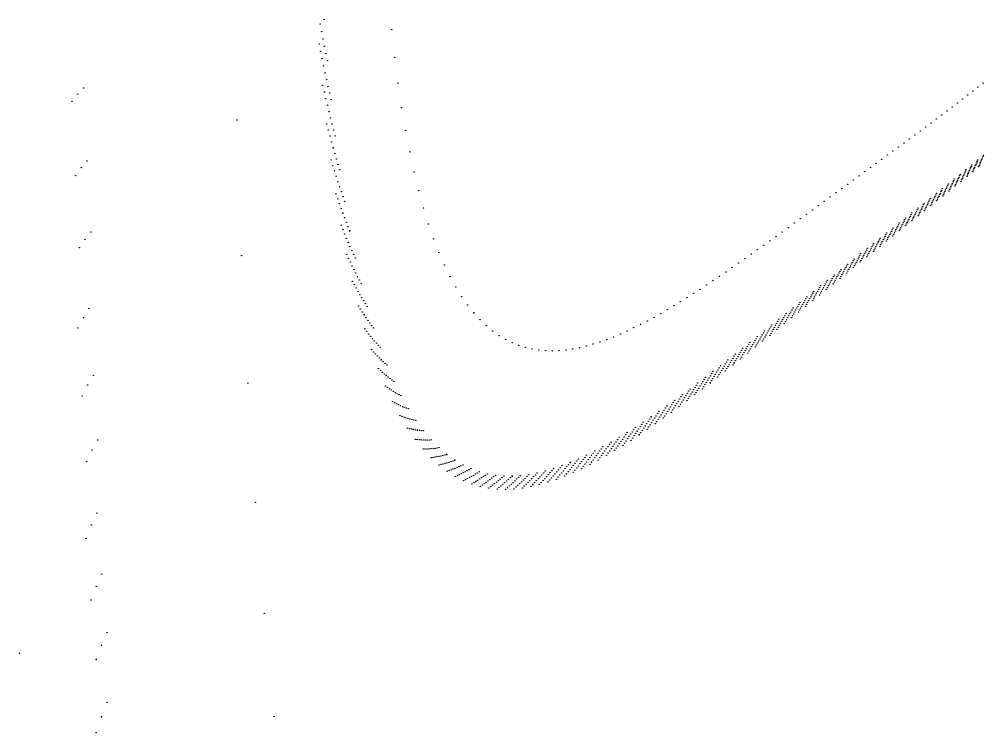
# Model space of a CAD drawing. Header units: millimetres. Extents: x -303 to 487, y -6672 to 12151.
# Drawn here: x -40.94 to 8.3, y -54.36 to -17.92 of the extents above; entities that cross this region are included whole.
import ezdxf

# ---------------------------------------------------------------- set-up
doc = ezdxf.new("R2010")
doc.units = ezdxf.units.MM
for name, color, linetype in [('Orb_10_28_1.00810_1000', 10, 'Continuous'), ('Orb_10_28_1.00891_1000', 1, 'Continuous'), ('Orb_10_28_1.00892_1000', 2, 'Continuous'), ('Orb_10_28_1.00893_1000', 3, 'Continuous'), ('Orb_10_28_1.00894_1000', 4, 'Continuous'), ('Orb_10_28_1.00895_1000', 5, 'Continuous'), ('Orb_10_28_1.00896_1000', 6, 'Continuous'), ('Orb_10_28_1.00897_1000', 7, 'Continuous'), ('Orb_10_28_1.00898_1000', 8, 'Continuous'), ('Orb_10_28_1.00899_1000', 9, 'Continuous')]:
    doc.layers.add(name, color=color, linetype=linetype)

msp = doc.modelspace()

# ---------------------------------------------------------------- linework, layer by layer
at = {"layer": 'Orb_10_28_1.00810_1000'}
for centre in [(-21.924, -18.453, 113.804), (-21.769, -19.858, 112.745), (-21.599, -21.181, 111.664), (8.272, -21.182, 52.709), (7.752, -21.589, 52.868), (8.012, -21.386, 52.786), (7.226, -21.995, 53.046), (7.489, -21.792, 52.954), (-21.414, -22.426, 110.563), (6.426, -22.603, 53.353), (6.694, -22.4, 53.245), (6.96, -22.198, 53.143), (-29.832, -23.059, 279.403), (5.885, -23.008, 53.586), (6.156, -22.805, 53.467), (-21.216, -23.595, 109.445), (5.063, -23.619, 53.983), (5.339, -23.415, 53.844), (5.613, -23.211, 53.712), (4.508, -24.029, 54.28), (4.787, -23.824, 54.128), (3.948, -24.441, 54.606), (4.229, -24.235, 54.439), (-21.005, -24.689, 108.313), (3.096, -25.066, 55.151), (3.381, -24.857, 54.962), (3.665, -24.649, 54.78), (2.52, -25.488, 55.555), (2.809, -25.276, 55.349), (-20.782, -25.712, 107.17), (1.939, -25.913, 55.994), (2.23, -25.7, 55.77), (1.056, -26.56, 56.719), (1.352, -26.343, 56.468), (1.646, -26.128, 56.226), (-20.548, -26.665, 106.017), (0.46, -26.996, 57.25), (0.759, -26.777, 56.98), (-20.303, -27.551, 104.858), (-0.143, -27.437, 57.822), (0.159, -27.216, 57.531), (-0.751, -27.881, 58.437), (-0.446, -27.658, 58.124), (-20.049, -28.372, 103.694), (-1.676, -28.555, 59.443), (-1.366, -28.33, 59.096), (-1.058, -28.105, 58.761), (-2.3, -29.007, 60.173), (-1.987, -28.781, 59.802), (-19.785, -29.131, 102.528), (-2.931, -29.461, 60.953), (-2.615, -29.234, 60.557), (-29.588, -29.995, 276.995), (-19.512, -29.831, 101.362), (-3.568, -29.916, 61.785), (-3.249, -29.689, 61.362), (-19.232, -30.473, 100.197), (-4.211, -30.369, 62.671), (-3.889, -30.143, 62.221), (-4.861, -30.82, 63.614), (-4.535, -30.595, 63.135), (-18.944, -31.06, 99.035), (-5.846, -31.487, 65.139), (-5.516, -31.267, 64.615), (-5.187, -31.044, 64.107), (-18.65, -31.596, 97.879), (-6.51, -31.922, 66.233), (-6.177, -31.706, 65.678), (-18.349, -32.081, 96.729), (-7.18, -32.344, 67.391), (-6.844, -32.135, 66.804), (-18.043, -32.518, 95.587), (-17.731, -32.911, 94.454), (-8.195, -32.949, 69.255), (-7.855, -32.752, 68.616), (-7.517, -32.55, 67.996), (-17.414, -33.26, 93.333), (-8.877, -33.326, 70.583), (-8.535, -33.14, 69.91), (-17.093, -33.569, 92.222), (-16.768, -33.839, 91.125), (-9.908, -33.84, 72.71), (-9.564, -33.676, 71.983), (-9.22, -33.505, 71.274), (-16.44, -34.072, 90.041), (-16.108, -34.271, 88.971), (-15.774, -34.437, 87.917), (-11.293, -34.398, 75.805), (-10.946, -34.274, 75.003), (-10.6, -34.14, 74.22), (-10.254, -33.995, 73.456), (-15.437, -34.573, 86.879), (-15.097, -34.68, 85.857), (-14.756, -34.759, 84.852), (-14.413, -34.814, 83.865), (-14.069, -34.844, 82.895), (-13.724, -34.852, 81.944), (-13.378, -34.839, 81.01), (-13.031, -34.807, 80.096), (-12.684, -34.756, 79.2), (-12.336, -34.689, 78.323), (-11.989, -34.606, 77.464), (-11.641, -34.508, 76.625), (-29.27, -36.505, 274.399), (-28.885, -42.594, 271.638), (-28.435, -48.266, 268.735), (-40.932, -50.307, 503.139), (-27.925, -53.531, 265.711)]:
    msp.add_circle(centre, 0.01, dxfattribs=at)
at = {"layer": 'Orb_10_28_1.00891_1000'}
for centre in [(-25.377, -17.928, 131.163), (-25.21, -20.036, 129.83), (-25.02, -22.015, 128.454), (-24.81, -23.871, 127.041), (8.001, -25.109, 55.238), (8.294, -24.866, 55.138), (-24.579, -25.604, 125.596), (7.407, -25.594, 55.457), (7.705, -25.352, 55.344), (6.805, -26.082, 55.704), (7.107, -25.838, 55.577), (6.195, -26.572, 55.981), (6.501, -26.326, 55.839), (5.577, -27.066, 56.291), (5.887, -26.818, 56.132), (-24.33, -27.221, 124.123), (4.95, -27.565, 56.636), (5.265, -27.314, 56.459), (4.315, -28.069, 57.017), (4.634, -27.816, 56.821), (3.995, -28.324, 57.222), (-37.289, -28.78, 339.043), (-24.064, -28.723, 122.626), (3.347, -28.838, 57.663), (3.672, -28.58, 57.437), (2.691, -29.36, 58.146), (3.02, -29.098, 57.899), (2.026, -29.89, 58.675), (2.359, -29.624, 58.405), (-23.782, -30.116, 121.111), (1.352, -30.428, 59.252), (1.69, -30.158, 58.957), (0.669, -30.975, 59.879), (1.011, -30.701, 59.559), (-23.485, -31.403, 119.581), (0.324, -31.252, 60.212), (-0.373, -31.812, 60.921), (-0.023, -31.531, 60.56), (-1.079, -32.379, 61.687), (-0.725, -32.094, 61.297), (-23.174, -32.589, 118.041), (-1.795, -32.955, 62.515), (-1.436, -32.666, 62.093), (-2.156, -33.246, 62.953), (-22.851, -33.678, 116.494), (-2.887, -33.831, 63.878), (-2.52, -33.538, 63.407), (-3.627, -34.422, 64.873), (-3.255, -34.126, 64.367), (-22.515, -34.674, 114.945), (-4, -34.719, 65.398), (-4.755, -35.314, 66.504), (-4.377, -35.017, 65.941), (-22.169, -35.581, 113.395), (-5.52, -35.91, 67.688), (-5.137, -35.612, 67.086), (-21.813, -36.404, 111.849), (-5.906, -36.207, 68.311), (-6.686, -36.797, 69.62), (-6.295, -36.502, 68.955), (-21.448, -37.147, 110.308), (-7.475, -37.378, 71.017), (-7.08, -37.089, 70.307), (-21.074, -37.814, 108.777), (-7.874, -37.664, 71.749), (-20.693, -38.409, 107.257), (-8.677, -38.225, 73.285), (-8.274, -37.947, 72.505), (-9.489, -38.764, 74.918), (-9.082, -38.498, 74.089), (-36.933, -39.405, 335.433), (-20.306, -38.936, 105.751), (-19.912, -39.399, 104.261), (-10.309, -39.275, 76.651), (-9.898, -39.024, 75.772), (-19.514, -39.802, 102.788), (-11.137, -39.751, 78.488), (-10.722, -39.518, 77.556), (-19.11, -40.147, 101.334), (-12.391, -40.377, 81.443), (-11.971, -40.182, 80.431), (-11.553, -39.973, 79.446), (-18.702, -40.439, 99.9), (-18.291, -40.681, 98.489), (-17.877, -40.876, 97.101), (-13.656, -40.866, 84.645), (-13.233, -40.721, 83.55), (-12.812, -40.557, 82.483), (-17.46, -41.028, 95.736), (-17.041, -41.139, 94.397), (-16.62, -41.211, 93.084), (-16.198, -41.249, 91.796), (-15.775, -41.254, 90.536), (-15.351, -41.228, 89.302), (-14.927, -41.174, 88.096), (-14.503, -41.095, 86.918), (-14.079, -40.991, 85.767), (-36.466, -49.245, 331.468)]:
    msp.add_circle(centre, 0.01, dxfattribs=at)
at = {"layer": 'Orb_10_28_1.00892_1000'}
for centre in [(-25.285, -19.673, 130.287), (-25.098, -21.685, 128.914), (-24.891, -23.57, 127.504), (8.264, -24.939, 55.177), (-37.48, -25.161, 340.944), (-24.664, -25.333, 126.059), (7.673, -25.425, 55.385), (7.969, -25.182, 55.278), (7.074, -25.912, 55.62), (7.374, -25.668, 55.499), (6.466, -26.402, 55.884), (6.771, -26.157, 55.748), (-24.417, -26.977, 124.586), (5.851, -26.895, 56.18), (6.159, -26.648, 56.028), (5.227, -27.393, 56.51), (5.54, -27.144, 56.341), (4.594, -27.896, 56.876), (4.912, -27.644, 56.688), (-24.154, -28.506, 123.088), (3.954, -28.405, 57.28), (4.275, -28.15, 57.073), (3.305, -28.922, 57.724), (3.63, -28.663, 57.497), (2.647, -29.446, 58.212), (2.977, -29.183, 57.963), (-23.874, -29.924, 121.571), (1.98, -29.977, 58.745), (2.314, -29.71, 58.473), (1.304, -30.518, 59.327), (1.643, -30.246, 59.03), (0.963, -30.791, 59.636), (-23.579, -31.235, 120.039), (0.274, -31.344, 60.295), (0.62, -31.067, 59.959), (-0.425, -31.906, 61.009), (-0.074, -31.624, 60.645), (-23.269, -32.443, 118.495), (-1.133, -32.476, 61.782), (-0.778, -32.19, 61.388), (-1.49, -32.764, 62.191), (-2.213, -33.346, 63.057), (-1.851, -33.054, 62.616), (-22.947, -33.553, 116.944), (-2.945, -33.934, 63.99), (-2.578, -33.639, 63.515), (-3.315, -34.23, 64.483), (-22.613, -34.569, 115.389), (-4.062, -34.825, 65.522), (-3.688, -34.527, 64.993), (-4.82, -35.422, 66.636), (-4.44, -35.123, 66.069), (-22.267, -35.496, 113.834), (-5.202, -35.721, 67.223), (-37.16, -36.101, 337.444), (-21.912, -36.336, 112.282), (-5.974, -36.317, 68.457), (-5.587, -36.019, 67.83), (-6.756, -36.909, 69.777), (-6.364, -36.614, 69.106), (-21.547, -37.096, 110.735), (-7.15, -37.201, 70.469), (-21.174, -37.778, 109.197), (-7.947, -37.778, 71.923), (-7.547, -37.491, 71.184), (-20.794, -38.388, 107.67), (-8.752, -38.339, 73.47), (-8.348, -38.061, 72.684), (-9.567, -38.878, 75.115), (-9.159, -38.612, 74.28), (-20.406, -38.928, 106.156), (-20.013, -39.403, 104.657), (-10.389, -39.389, 76.862), (-9.977, -39.138, 75.976), (-19.614, -39.817, 103.176), (-11.22, -39.864, 78.712), (-10.804, -39.631, 77.774), (-19.21, -40.173, 101.714), (-12.057, -40.292, 80.67), (-11.637, -40.084, 79.678), (-18.802, -40.475, 100.272), (-18.39, -40.726, 98.852), (-13.322, -40.826, 83.812), (-12.899, -40.664, 82.737), (-12.477, -40.486, 81.69), (-17.976, -40.93, 97.455), (-17.558, -41.089, 96.083), (-17.138, -41.206, 94.735), (-16.717, -41.285, 93.412), (-16.294, -41.328, 92.116), (-15.87, -41.338, 90.847), (-15.445, -41.317, 89.605), (-15.02, -41.267, 88.391), (-14.595, -41.191, 87.204), (-14.17, -41.091, 86.046), (-13.746, -40.969, 84.915), (-36.727, -46.249, 333.571)]:
    msp.add_circle(centre, 0.01, dxfattribs=at)
at = {"layer": 'Orb_10_28_1.00893_1000'}
for centre in [(-25.359, -19.304, 130.743), (-37.658, -21.424, 342.808), (-25.176, -21.348, 129.375), (-24.972, -23.264, 127.966), (-24.748, -25.056, 126.523), (8.233, -25.011, 55.216), (7.64, -25.498, 55.426), (7.938, -25.255, 55.318), (7.04, -25.987, 55.663), (7.341, -25.742, 55.541), (6.431, -26.478, 55.93), (6.737, -26.232, 55.793), (-24.504, -26.728, 125.05), (5.814, -26.973, 56.229), (6.124, -26.725, 56.076), (5.189, -27.472, 56.562), (5.503, -27.222, 56.391), (4.555, -27.976, 56.931), (4.873, -27.723, 56.742), (-24.243, -28.284, 123.552), (3.913, -28.487, 57.338), (4.235, -28.231, 57.129), (3.262, -29.005, 57.786), (3.589, -28.746, 57.557), (2.603, -29.531, 58.278), (2.933, -29.267, 58.027), (-23.965, -29.727, 122.033), (2.27, -29.797, 58.541), (1.597, -30.335, 59.102), (1.934, -30.065, 58.816), (0.915, -30.882, 59.714), (1.257, -30.607, 59.402), (-23.672, -31.062, 120.498), (0.224, -31.437, 60.378), (0.57, -31.158, 60.039), (-0.477, -32.001, 61.098), (-0.125, -31.718, 60.731), (-23.364, -32.293, 118.951), (-0.831, -32.286, 61.48), (-37.376, -32.684, 339.426), (-1.545, -32.863, 62.29), (-1.187, -32.574, 61.877), (-23.043, -33.425, 117.395), (-2.27, -33.447, 63.163), (-1.906, -33.154, 62.718), (-2.636, -33.741, 63.624), (-22.71, -34.461, 115.836), (-3.375, -34.334, 64.599), (-3.004, -34.037, 64.103), (-4.125, -34.931, 65.646), (-3.749, -34.632, 65.113), (-22.366, -35.406, 114.275), (-4.503, -35.23, 66.198), (-5.267, -35.83, 67.361), (-4.884, -35.53, 66.769), (-22.011, -36.265, 112.717), (-6.042, -36.428, 68.605), (-5.653, -36.129, 67.972), (-6.433, -36.725, 69.259), (-21.647, -37.041, 111.163), (-7.222, -37.314, 70.632), (-6.826, -37.021, 69.934), (-21.275, -37.739, 109.618), (-8.02, -37.892, 72.097), (-7.62, -37.605, 71.353), (-20.894, -38.363, 108.084), (-8.423, -38.175, 72.864), (-9.236, -38.727, 74.473), (-8.828, -38.454, 73.656), (-20.507, -38.917, 106.563), (-20.114, -39.405, 105.056), (-10.057, -39.252, 76.181), (-9.645, -38.993, 75.314), (-19.714, -39.831, 103.567), (-10.886, -39.745, 77.993), (-10.47, -39.503, 77.074), (-19.31, -40.198, 102.096), (-11.722, -40.196, 79.911), (-11.303, -39.976, 78.938), (-18.902, -40.509, 100.646), (-18.49, -40.77, 99.218), (-12.987, -40.771, 82.993), (-12.564, -40.595, 81.938), (-12.142, -40.402, 80.91), (-18.074, -40.981, 97.812), (-17.656, -41.148, 96.431), (-17.236, -41.273, 95.074), (-16.814, -41.358, 93.743), (-15.113, -41.36, 88.687), (-14.687, -41.287, 87.492), (-14.261, -41.191, 86.325), (-13.836, -41.071, 85.186), (-13.411, -40.931, 84.075), (-16.39, -41.407, 92.438), (-15.965, -41.422, 91.161), (-15.539, -41.405, 89.91), (-36.977, -43.144, 335.652), (-36.47, -52.811, 331.536)]:
    msp.add_circle(centre, 0.01, dxfattribs=at)
at = {"layer": 'Orb_10_28_1.00894_1000'}
for centre in [(-25.432, -18.928, 131.2), (-25.253, -21.004, 129.835), (-25.053, -22.951, 128.429), (-24.831, -24.773, 126.987), (8.202, -25.084, 55.256), (7.608, -25.572, 55.467), (7.906, -25.328, 55.358), (7.006, -26.062, 55.707), (7.308, -25.817, 55.584), (-24.591, -26.473, 125.514), (6.396, -26.554, 55.976), (6.702, -26.308, 55.838), (5.778, -27.05, 56.278), (6.088, -26.802, 56.123), (5.151, -27.551, 56.613), (5.465, -27.3, 56.441), (-24.332, -28.056, 124.016), (4.516, -28.057, 56.986), (4.834, -27.803, 56.795), (3.872, -28.57, 57.397), (4.195, -28.312, 57.186), (3.547, -28.829, 57.617), (-37.58, -29.151, 341.375), (-24.056, -29.525, 122.495), (2.89, -29.352, 58.091), (3.22, -29.089, 57.849), (2.224, -29.884, 58.609), (2.558, -29.617, 58.344), (1.55, -30.424, 59.176), (1.888, -30.153, 58.886), (-23.765, -30.884, 120.958), (0.866, -30.973, 59.792), (1.209, -30.697, 59.477), (0.521, -31.25, 60.12), (-0.177, -31.812, 60.817), (0.173, -31.53, 60.462), (-23.459, -32.139, 119.407), (-0.884, -32.383, 61.572), (-0.529, -32.096, 61.188), (-1.601, -32.961, 62.388), (-1.241, -32.671, 61.973), (-23.139, -33.292, 117.848), (-1.963, -33.254, 62.82), (-2.694, -33.843, 63.733), (-2.327, -33.547, 63.268), (-22.807, -34.349, 116.283), (-3.435, -34.438, 64.716), (-3.064, -34.14, 64.216), (-3.81, -34.737, 65.234), (-22.464, -35.314, 114.717), (-4.566, -35.338, 66.328), (-4.187, -35.037, 65.771), (-5.333, -35.939, 67.499), (-4.948, -35.638, 66.903), (-22.11, -36.191, 113.153), (-5.72, -36.239, 68.116), (-6.502, -36.837, 69.412), (-6.11, -36.539, 68.753), (-21.747, -36.984, 111.594), (-7.293, -37.427, 70.796), (-6.896, -37.133, 70.093), (-21.375, -37.698, 110.042), (-7.692, -37.718, 71.522), (-20.995, -38.337, 108.5), (-8.498, -38.29, 73.046), (-8.094, -38.006, 72.272), (-20.608, -38.904, 106.971), (-9.313, -38.841, 74.666), (-8.904, -38.568, 73.843), (-20.214, -39.405, 105.457), (-10.136, -39.367, 76.387), (-9.724, -39.108, 75.514), (-19.815, -39.842, 103.96), (-10.968, -39.858, 78.213), (-10.551, -39.617, 77.287), (-37.217, -39.927, 337.707), (-19.411, -40.22, 102.481), (-11.806, -40.307, 80.145), (-11.386, -40.089, 79.165), (-19.002, -40.542, 101.022), (-18.589, -40.812, 99.585), (-13.075, -40.878, 83.25), (-12.651, -40.704, 82.187), (-12.228, -40.513, 81.152), (-18.173, -41.032, 98.171), (-17.755, -41.206, 96.781), (-17.334, -41.338, 95.415), (-14.353, -41.29, 86.607), (-13.926, -41.173, 85.46), (-13.5, -41.035, 84.341), (-16.911, -41.43, 94.076), (-16.486, -41.484, 92.762), (-16.06, -41.505, 91.476), (-15.634, -41.493, 90.217), (-15.207, -41.452, 88.985), (-14.78, -41.383, 87.782), (-36.743, -49.901, 333.678)]:
    msp.add_circle(centre, 0.01, dxfattribs=at)
at = {"layer": 'Orb_10_28_1.00895_1000'}
for centre in [(-25.505, -18.545, 131.656), (-25.33, -20.653, 130.295), (-25.133, -22.631, 128.892), (-24.914, -24.483, 127.452), (-37.772, -25.5, 343.291), (7.874, -25.401, 55.399), (8.171, -25.156, 55.295), (7.275, -25.891, 55.626), (7.576, -25.646, 55.509), (-24.677, -26.212, 125.98), (6.668, -26.383, 55.883), (6.972, -26.137, 55.751), (6.052, -26.878, 56.17), (6.361, -26.63, 56.022), (5.428, -27.378, 56.492), (5.741, -27.128, 56.327), (-24.42, -27.822, 124.48), (4.795, -27.883, 56.848), (5.113, -27.63, 56.665), (4.154, -28.394, 57.243), (4.476, -28.138, 57.041), (3.505, -28.912, 57.678), (3.831, -28.652, 57.455), (-24.147, -29.318, 122.959), (2.847, -29.437, 58.155), (3.177, -29.174, 57.911), (2.179, -29.971, 58.678), (2.514, -29.703, 58.411), (1.503, -30.513, 59.249), (1.842, -30.241, 58.958), (-23.857, -30.702, 121.419), (1.161, -30.787, 59.553), (0.471, -31.343, 60.201), (0.818, -31.064, 59.871), (-23.553, -31.98, 119.865), (-0.228, -31.907, 60.904), (0.123, -31.623, 60.546), (-0.937, -32.479, 61.665), (-0.581, -32.192, 61.277), (-1.295, -32.769, 62.069), (-23.235, -33.155, 118.302), (-2.019, -33.353, 62.923), (-1.656, -33.06, 62.488), (-2.752, -33.945, 63.843), (-2.384, -33.648, 63.375), (-22.905, -34.233, 116.733), (-3.123, -34.243, 64.33), (-3.871, -34.843, 65.356), (-3.496, -34.542, 64.834), (-22.562, -35.217, 115.162), (-4.63, -35.445, 66.458), (-4.249, -35.144, 65.897), (-5.013, -35.747, 67.038), (-22.209, -36.113, 113.592), (-5.787, -36.35, 68.26), (-5.399, -36.049, 67.639), (-37.446, -36.597, 339.735), (-21.847, -36.923, 112.026), (-6.178, -36.65, 68.902), (-6.967, -37.246, 70.252), (-6.571, -36.949, 69.566), (-21.475, -37.653, 110.467), (-7.765, -37.832, 71.693), (-7.365, -37.541, 70.961), (-21.095, -38.307, 108.918), (-8.573, -38.404, 73.228), (-8.168, -38.121, 72.448), (-20.708, -38.889, 107.382), (-8.981, -38.683, 74.032), (-20.315, -39.403, 105.86), (-9.802, -39.223, 75.715), (-9.391, -38.956, 74.861), (-19.916, -39.852, 104.354), (-10.632, -39.731, 77.501), (-10.216, -39.481, 76.595), (-19.511, -40.241, 102.867), (-11.47, -40.201, 79.394), (-11.05, -39.972, 78.434), (-19.102, -40.573, 101.4), (-18.689, -40.852, 99.954), (-12.738, -40.812, 82.438), (-12.314, -40.623, 81.396), (-11.891, -40.419, 80.381), (-18.273, -41.081, 98.532), (-17.853, -41.264, 97.133), (-14.017, -41.275, 85.734), (-13.589, -41.14, 84.607), (-13.163, -40.985, 83.509), (-17.432, -41.402, 95.758), (-17.008, -41.501, 94.41), (-16.582, -41.561, 93.088), (-16.156, -41.587, 91.793), (-15.728, -41.58, 90.525), (-15.3, -41.543, 89.285), (-14.872, -41.479, 88.073), (-14.444, -41.388, 86.89), (-37.006, -46.883, 335.799)]:
    msp.add_circle(centre, 0.01, dxfattribs=at)
at = {"layer": 'Orb_10_28_1.00896_1000'}
for centre in [(-25.577, -18.154, 132.112), (-25.406, -20.295, 130.756), (-37.952, -21.73, 345.169), (-25.212, -22.305, 129.356), (-24.997, -24.188, 127.917), (7.842, -25.474, 55.439), (8.139, -25.229, 55.335), (-24.762, -25.946, 126.446), (7.242, -25.965, 55.669), (7.543, -25.72, 55.55), (6.633, -26.459, 55.928), (6.939, -26.212, 55.794), (6.016, -26.955, 56.218), (6.326, -26.707, 56.069), (-24.508, -27.584, 124.946), (5.391, -27.457, 56.542), (5.704, -27.205, 56.376), (4.757, -27.963, 56.902), (5.075, -27.709, 56.717), (4.114, -28.476, 57.3), (4.436, -28.218, 57.096), (3.463, -28.995, 57.739), (3.79, -28.735, 57.514), (-24.237, -29.105, 123.423), (2.803, -29.523, 58.22), (3.134, -29.258, 57.974), (2.47, -29.789, 58.478), (-23.95, -30.515, 121.881), (1.796, -30.329, 59.029), (2.134, -30.058, 58.747), (1.114, -30.877, 59.63), (1.456, -30.602, 59.323), (0.422, -31.435, 60.283), (0.769, -31.155, 59.949), (-23.647, -31.816, 120.324), (-0.28, -32.001, 60.991), (0.072, -31.717, 60.63), (-0.634, -32.288, 61.367), (-1.35, -32.867, 62.165), (-0.991, -32.576, 61.759), (-37.664, -33.152, 341.733), (-23.331, -33.014, 118.757), (-2.075, -33.454, 63.026), (-1.711, -33.159, 62.587), (-2.442, -33.75, 63.481), (-23.002, -34.113, 117.184), (-3.182, -34.347, 64.444), (-2.811, -34.048, 63.954), (-3.933, -34.948, 65.479), (-3.556, -34.647, 64.952), (-22.66, -35.117, 115.607), (-4.312, -35.25, 66.024), (-5.078, -35.856, 67.174), (-4.694, -35.553, 66.589), (-22.308, -36.031, 114.032), (-5.465, -36.158, 67.779), (-21.946, -36.859, 112.46), (-6.246, -36.762, 69.052), (-5.854, -36.46, 68.405), (-7.037, -37.359, 70.413), (-6.64, -37.061, 69.721), (-21.575, -37.606, 110.894), (-7.436, -37.654, 71.127), (-21.196, -38.275, 109.338), (-8.242, -38.235, 72.626), (-7.838, -37.946, 71.864), (-20.809, -38.871, 107.794), (-9.057, -38.798, 74.221), (-8.649, -38.519, 73.411), (-20.416, -39.398, 106.264), (-9.881, -39.338, 75.917), (-9.468, -39.071, 75.056), (-20.017, -39.86, 104.751), (-10.714, -39.846, 77.717), (-10.297, -39.596, 76.804), (-19.612, -40.26, 103.255), (-11.554, -40.314, 79.624), (-11.133, -40.085, 78.657), (-19.203, -40.603, 101.78), (-12.4, -40.733, 81.641), (-11.976, -40.53, 80.618), (-18.789, -40.891, 100.326), (-18.372, -41.129, 98.894), (-17.952, -41.319, 97.486), (-14.107, -41.376, 86.011), (-13.679, -41.244, 84.876), (-13.252, -41.091, 83.769), (-12.825, -40.921, 82.691), (-17.53, -41.466, 96.104), (-17.105, -41.571, 94.746), (-16.679, -41.637, 93.415), (-16.252, -41.669, 92.112), (-15.823, -41.667, 90.835), (-15.394, -41.634, 89.587), (-14.965, -41.573, 88.366), (-14.536, -41.487, 87.174), (-37.259, -43.755, 337.897), (-36.743, -53.549, 333.712)]:
    msp.add_circle(centre, 0.01, dxfattribs=at)
at = {"layer": 'Orb_10_28_1.00897_1000'}
for centre in [(-25.481, -19.931, 131.216), (-25.291, -21.973, 129.819), (-25.079, -23.886, 128.383), (7.81, -25.548, 55.48), (8.108, -25.302, 55.374), (-24.847, -25.673, 126.912), (7.209, -26.04, 55.712), (7.511, -25.794, 55.592), (6.598, -26.534, 55.973), (6.905, -26.287, 55.838), (5.98, -27.033, 56.266), (6.29, -26.783, 56.115), (-24.596, -27.339, 125.413), (5.353, -27.535, 56.593), (5.668, -27.283, 56.425), (4.718, -28.043, 56.956), (5.036, -27.788, 56.77), (4.073, -28.557, 57.357), (4.397, -28.299, 57.152), (-24.327, -28.888, 123.888), (3.748, -28.817, 57.573), (3.091, -29.342, 58.037), (3.421, -29.079, 57.8), (-37.871, -29.59, 343.699), (2.425, -29.876, 58.545), (2.759, -29.608, 58.285), (-24.042, -30.322, 122.344), (1.75, -30.417, 59.101), (2.089, -30.145, 58.817), (1.066, -30.968, 59.706), (1.409, -30.692, 59.397), (0.372, -31.528, 60.365), (0.72, -31.247, 60.029), (-23.741, -31.648, 120.785), (0.021, -31.811, 60.715), (-0.686, -32.384, 61.458), (-0.331, -32.096, 61.079), (-23.427, -32.869, 119.214), (-1.404, -32.965, 62.262), (-1.044, -32.673, 61.852), (-1.767, -33.259, 62.688), (-23.099, -33.989, 117.636), (-2.499, -33.851, 63.589), (-2.132, -33.554, 63.13), (-3.242, -34.451, 64.559), (-2.869, -34.15, 64.065), (-3.617, -34.752, 65.071), (-22.759, -35.014, 116.055), (-4.375, -35.358, 66.151), (-3.995, -35.054, 65.602), (-22.407, -35.947, 114.473), (-4.758, -35.661, 66.721), (-5.531, -36.268, 67.92), (-5.143, -35.965, 67.31), (-22.046, -36.793, 112.895), (-6.315, -36.873, 69.203), (-5.922, -36.571, 68.551), (-6.71, -37.174, 69.877), (-21.676, -37.556, 111.323), (-7.509, -37.768, 71.294), (-7.108, -37.472, 70.574), (-21.297, -38.24, 109.76), (-8.317, -38.35, 72.804), (-7.911, -38.061, 72.037), (-20.91, -38.851, 108.208), (-9.134, -38.913, 74.412), (-8.724, -38.634, 73.595), (-20.517, -39.391, 106.671), (-9.546, -39.187, 75.253), (-20.117, -39.865, 105.149), (-10.377, -39.711, 77.014), (-9.961, -39.453, 76.121), (-19.713, -40.277, 103.646), (-11.216, -40.199, 78.881), (-10.795, -39.96, 77.934), (-37.501, -40.514, 339.97), (-19.303, -40.63, 102.162), (-12.486, -40.843, 81.887), (-12.061, -40.642, 80.857), (-11.638, -40.427, 79.855), (-18.889, -40.929, 100.699), (-18.472, -41.176, 99.259), (-18.051, -41.374, 97.842), (-13.769, -41.348, 85.146), (-13.34, -41.198, 84.031), (-12.913, -41.029, 82.945), (-17.628, -41.528, 96.451), (-17.203, -41.64, 95.085), (-16.776, -41.713, 93.745), (-16.347, -41.749, 92.432), (-15.918, -41.752, 91.147), (-15.488, -41.725, 89.89), (-15.058, -41.668, 88.661), (-14.628, -41.585, 87.461), (-14.198, -41.477, 86.289), (-37.018, -50.62, 335.872)]:
    msp.add_circle(centre, 0.01, dxfattribs=at)
at = {"layer": 'Orb_10_28_1.00898_1000'}
for centre in [(-25.556, -19.559, 131.676), (-25.369, -21.634, 130.283), (-25.161, -23.578, 128.849), (-24.932, -25.395, 127.379), (8.077, -25.375, 55.414), (-38.065, -25.91, 345.63), (7.478, -25.868, 55.634), (7.778, -25.621, 55.52), (6.871, -26.362, 55.882), (7.175, -26.115, 55.754), (-24.683, -27.089, 125.88), (6.255, -26.86, 56.162), (6.564, -26.61, 56.018), (5.631, -27.361, 56.474), (5.944, -27.11, 56.314), (4.998, -27.868, 56.822), (5.315, -27.614, 56.644), (4.357, -28.381, 57.207), (4.678, -28.123, 57.01), (-24.417, -28.665, 124.355), (3.707, -28.9, 57.633), (4.033, -28.639, 57.415), (3.048, -29.427, 58.1), (3.378, -29.163, 57.861), (2.38, -29.962, 58.613), (2.715, -29.694, 58.351), (-24.134, -30.125, 122.809), (1.703, -30.506, 59.173), (2.043, -30.233, 58.887), (1.362, -30.781, 59.472), (-23.835, -31.475, 121.247), (0.671, -31.338, 60.108), (1.017, -31.059, 59.783), (-0.029, -31.905, 60.8), (0.322, -31.62, 60.447), (-0.739, -32.48, 61.549), (-0.383, -32.191, 61.167), (-23.522, -32.719, 119.672), (-1.098, -32.771, 61.947), (-1.823, -33.358, 62.789), (-1.459, -33.063, 62.36), (-23.195, -33.861, 118.09), (-2.557, -33.953, 63.697), (-2.189, -33.655, 63.234), (-2.928, -34.253, 64.177), (-22.857, -34.906, 116.504), (-3.678, -34.857, 65.19), (-3.302, -34.555, 64.674), (-4.438, -35.465, 66.279), (-4.057, -35.161, 65.725), (-22.506, -35.858, 114.917), (-4.822, -35.769, 66.853), (-5.598, -36.379, 68.062), (-5.209, -36.074, 67.447), (-22.146, -36.722, 113.332), (-5.989, -36.682, 68.697), (-37.732, -37.16, 342.015), (-6.78, -37.286, 70.034), (-6.383, -36.985, 69.355), (-21.776, -37.502, 111.754), (-7.581, -37.882, 71.462), (-7.179, -37.586, 70.736), (-21.397, -38.203, 110.184), (-7.985, -38.175, 72.21), (-21.011, -38.828, 108.625), (-8.8, -38.75, 73.781), (-8.391, -38.465, 72.983), (-20.618, -39.382, 107.079), (-9.625, -39.302, 75.451), (-9.211, -39.029, 74.603), (-20.219, -39.869, 105.55), (-10.458, -39.826, 77.225), (-10.04, -39.568, 76.325), (-19.814, -40.292, 104.038), (-11.299, -40.313, 79.106), (-10.877, -40.074, 78.152), (-19.404, -40.656, 102.546), (-12.147, -40.753, 81.097), (-11.722, -40.539, 80.088), (-18.989, -40.965, 101.074), (-18.571, -41.221, 99.625), (-13.429, -41.304, 84.294), (-13.001, -41.137, 83.2), (-12.573, -40.953, 82.135), (-18.15, -41.428, 98.2), (-17.727, -41.589, 96.8), (-17.301, -41.708, 95.425), (-16.873, -41.787, 94.076), (-16.444, -41.829, 92.755), (-16.013, -41.838, 91.461), (-15.583, -41.814, 90.195), (-15.152, -41.762, 88.958), (-14.72, -41.682, 87.749), (-14.289, -41.578, 86.569), (-13.859, -41.451, 85.417), (-37.283, -47.582, 338.012)]:
    msp.add_circle(centre, 0.01, dxfattribs=at)
at = {"layer": 'Orb_10_28_1.00899_1000'}
for centre in [(-25.63, -19.181, 132.136), (-25.447, -21.288, 130.746), (-38.246, -22.11, 347.524), (-25.242, -23.263, 129.315), (-25.016, -25.111, 127.847), (8.045, -25.448, 55.454), (7.445, -25.942, 55.676), (7.746, -25.695, 55.561), (6.836, -26.437, 55.927), (7.142, -26.189, 55.797), (-24.77, -26.834, 126.348), (6.219, -26.936, 56.209), (6.529, -26.686, 56.064), (5.594, -27.439, 56.524), (5.908, -27.187, 56.362), (4.959, -27.948, 56.875), (5.278, -27.693, 56.695), (-24.507, -28.437, 124.822), (4.317, -28.462, 57.263), (4.639, -28.204, 57.064), (3.665, -28.983, 57.692), (3.992, -28.722, 57.473), (3.005, -29.512, 58.164), (3.336, -29.247, 57.922), (-24.226, -29.923, 123.274), (2.335, -30.049, 58.68), (2.671, -29.78, 58.416), (1.997, -30.321, 58.957), (1.314, -30.871, 59.546), (1.657, -30.595, 59.245), (-23.929, -31.298, 121.71), (0.622, -31.43, 60.188), (0.969, -31.15, 59.861), (-0.08, -31.999, 60.885), (0.272, -31.714, 60.53), (-0.435, -32.286, 61.256), (-23.617, -32.565, 120.132), (-1.152, -32.868, 62.041), (-0.792, -32.576, 61.641), (-1.878, -33.458, 62.89), (-1.514, -33.162, 62.457), (-37.952, -33.689, 344.03), (-23.292, -33.729, 118.546), (-2.245, -33.756, 63.339), (-2.987, -34.357, 64.289), (-2.615, -34.055, 63.805), (-22.954, -34.795, 116.954), (-3.739, -34.963, 65.311), (-3.362, -34.659, 64.791), (-4.119, -35.267, 65.85), (-22.605, -35.767, 115.362), (-4.886, -35.878, 66.986), (-4.501, -35.572, 66.408), (-5.274, -36.184, 67.585), (-22.246, -36.649, 113.771), (-6.057, -36.794, 68.845), (-5.664, -36.489, 68.204), (-6.85, -37.399, 70.192), (-6.452, -37.097, 69.507), (-21.876, -37.446, 112.186), (-7.25, -37.699, 70.9), (-21.498, -38.163, 110.609), (-8.059, -38.29, 72.385), (-7.653, -37.996, 71.63), (-21.112, -38.803, 109.043), (-8.876, -38.865, 73.967), (-8.466, -38.58, 73.164), (-20.719, -39.371, 107.49), (-9.289, -39.144, 74.796), (-20.32, -39.87, 105.952), (-10.12, -39.683, 76.531), (-9.703, -39.418, 75.651), (-19.915, -40.306, 104.432), (-10.959, -40.189, 78.372), (-10.539, -39.941, 77.438), (-19.504, -40.681, 102.931), (-12.232, -40.865, 81.339), (-11.806, -40.652, 80.322), (-11.382, -40.426, 79.333), (-19.09, -40.999, 101.451), (-18.671, -41.264, 99.994), (-13.089, -41.245, 83.457), (-12.66, -41.063, 82.384), (-18.25, -41.48, 98.56), (-17.825, -41.649, 97.15), (-17.399, -41.775, 95.767), (-16.97, -41.861, 94.409), (-15.245, -41.855, 89.256), (-14.813, -41.78, 88.039), (-14.381, -41.679, 86.85), (-13.949, -41.555, 85.69), (-13.519, -41.41, 84.56), (-16.54, -41.909, 93.079), (-16.109, -41.922, 91.777), (-15.677, -41.904, 90.502), (-37.538, -44.433, 340.129), (-37.013, -54.349, 335.872)]:
    msp.add_circle(centre, 0.01, dxfattribs=at)

doc.saveas('drawing.dxf')
